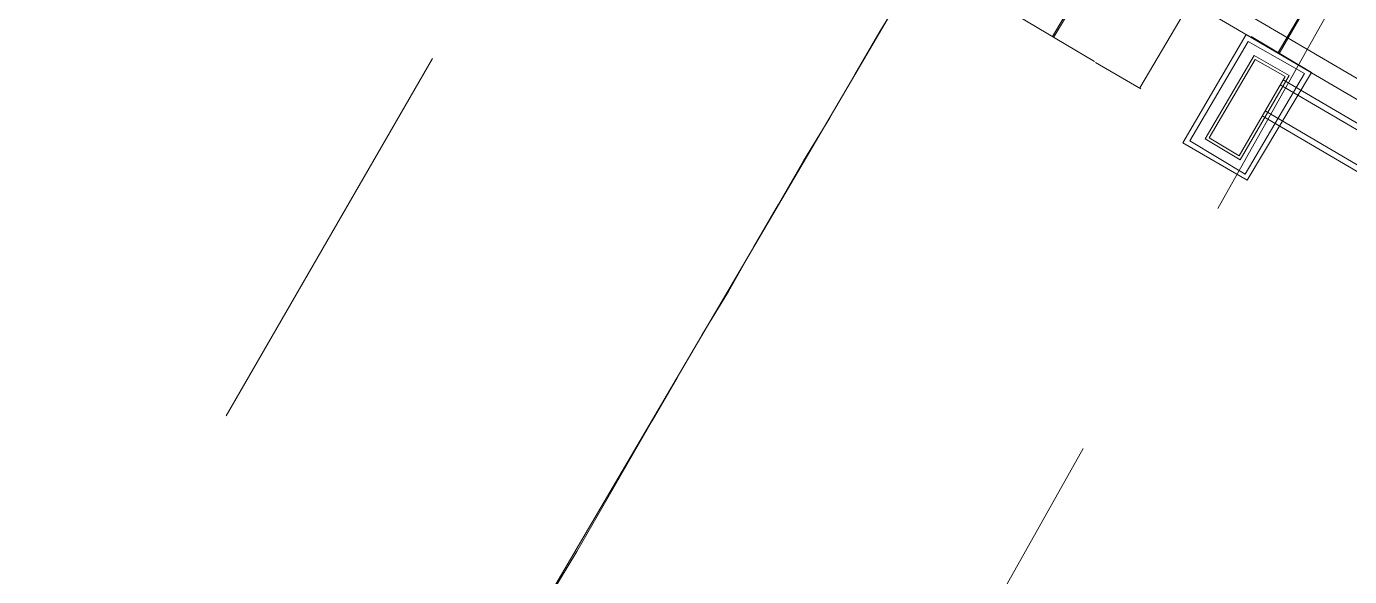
# Model space of a CAD drawing. Header units: metres. Extents: x 535260 to 535657, y 1837171 to 1837447.
# Drawn here: x 535430.01 to 535443.19, y 1837288.4 to 1837293.88 of the extents above; entities that cross this region are included whole.
import ezdxf

# ---------------------------------------------------------------- set-up
doc = ezdxf.new("R2010")
doc.units = ezdxf.units.M
doc.header["$MEASUREMENT"] = 0
doc.linetypes.add('DGN Style 2', pattern=[6.8512, 4.11072, -2.74048])
for name, color, linetype, lineweight in [('Level 3', 1, 'Continuous', 0), ('Level 42', 1, 'Continuous', 0), ('Level 43', 1, 'Continuous', 0), ('Level 8', 1, 'Continuous', 0)]:
    doc.layers.add(name, color=color, linetype=linetype, lineweight=lineweight)

msp = doc.modelspace()

# ---------------------------------------------------------------- linework, layer by layer
at = {"layer": 'Level 3', "color": 7, "linetype": 'Continuous', "lineweight": 0}
msp.add_line((535439.78, 1837295.99), (535401.42, 1837230.64), dxfattribs=at)
at = {"layer": 'Level 3', "color": 7, "linetype": 'Continuous', "lineweight": 0, "flags": 128}
msp.add_lwpolyline([(535439.78, 1837295.99), (535439.53, 1837295.56), (535439.27, 1837295.13), (535439.02, 1837294.69), (535438.77, 1837294.26), (535438.51, 1837293.83), (535438.26, 1837293.4), (535438.01, 1837292.97), (535437.75, 1837292.54), (535437.5, 1837292.11), (535437.25, 1837291.68), (535437, 1837291.24), (535436.74, 1837290.81), (535436.49, 1837290.38), (535436.24, 1837289.95), (535435.99, 1837289.52), (535435.74, 1837289.08), (535435.49, 1837288.65), (535435.23, 1837288.22)], dxfattribs=at)
at = {"layer": 'Level 42', "color": 7, "linetype": 'Continuous', "lineweight": 0}
for p, q in [((535435.94, 1837297.46), (535446.82, 1837291.06)), ((535435.94, 1837297.46), (535446.82, 1837291.06)), ((535440.23, 1837293.78), (535441.08, 1837295.23)), ((535440.23, 1837293.78), (535441.08, 1837295.23)), ((535440.24, 1837293.77), (535441.09, 1837295.22)), ((535440.24, 1837293.77), (535441.09, 1837295.22)), ((535441.1, 1837293.27), (535441.95, 1837294.71)), ((535441.1, 1837293.27), (535441.95, 1837294.71)), ((535442.48, 1837293.62), (535442.82, 1837294.2)), ((535442.48, 1837293.62), (535442.82, 1837294.2)), ((535442.49, 1837293.61), (535442.83, 1837294.2)), ((535442.49, 1837293.61), (535442.83, 1837294.2)), ((535439.79, 1837294.04), (535440.65, 1837293.53)), ((535439.79, 1837294.04), (535440.65, 1837293.53)), ((535441.6, 1837292.74), (535442.18, 1837293.73)), ((535441.6, 1837292.74), (535442.18, 1837293.73)), ((535441.6, 1837292.74), (535442.18, 1837293.73)), ((535441.6, 1837292.74), (535442.18, 1837293.73)), ((535442.18, 1837293.73), (535442.74, 1837293.41)), ((535442.18, 1837293.73), (535442.74, 1837293.41)), ((535440.66, 1837293.52), (535441.11, 1837293.26)), ((535440.66, 1837293.52), (535441.11, 1837293.26)), ((535442.24, 1837293.59), (535441.75, 1837292.76)), ((535442.24, 1837293.59), (535441.75, 1837292.76)), ((535442.24, 1837293.59), (535442.59, 1837293.39)), ((535442.24, 1837293.59), (535442.59, 1837293.39)), ((535442.59, 1837293.39), (535442.1, 1837292.55)), ((535442.59, 1837293.39), (535442.1, 1837292.55)), ((535442.74, 1837293.41), (535442.15, 1837292.41)), ((535442.74, 1837293.41), (535442.15, 1837292.41)), ((535441.6, 1837292.74), (535442.15, 1837292.41)), ((535441.6, 1837292.74), (535442.15, 1837292.41)), ((535441.75, 1837292.76), (535442.1, 1837292.55)), ((535441.75, 1837292.76), (535442.1, 1837292.55))]:
    msp.add_line(p, q, dxfattribs=at)
at = {"layer": 'Level 43', "color": 7, "linetype": 'Continuous', "lineweight": 0}
for p, q in [((535432.14, 1837299.9), (535444.15, 1837292.84)), ((535432.14, 1837299.9), (535444.15, 1837292.84)), ((535441.53, 1837292.72), (535442.16, 1837293.8)), ((535441.53, 1837292.72), (535442.16, 1837293.8)), ((535442.16, 1837293.8), (535442.76, 1837293.45)), ((535442.16, 1837293.8), (535442.76, 1837293.45)), ((535442.21, 1837293.78), (535442.76, 1837293.45)), ((535442.21, 1837293.78), (535442.81, 1837293.42)), ((535442.21, 1837293.78), (535442.76, 1837293.45)), ((535442.21, 1837293.78), (535442.81, 1837293.42)), ((535442.25, 1837293.55), (535441.79, 1837292.77)), ((535442.25, 1837293.55), (535441.79, 1837292.77)), ((535442.25, 1837293.55), (535442.55, 1837293.38)), ((535442.25, 1837293.55), (535442.55, 1837293.38)), ((535442.55, 1837293.38), (535442.09, 1837292.59)), ((535442.55, 1837293.38), (535442.09, 1837292.59)), ((535442.81, 1837293.42), (535442.17, 1837292.35)), ((535442.81, 1837293.42), (535442.17, 1837292.35)), ((535442.5, 1837293.3), (535443.74, 1837292.57)), ((535442.5, 1837293.3), (535443.74, 1837292.57)), ((535442.53, 1837293.35), (535443.77, 1837292.62)), ((535442.53, 1837293.35), (535443.77, 1837292.62)), ((535442.32, 1837292.99), (535443.56, 1837292.26)), ((535442.32, 1837292.99), (535443.56, 1837292.26)), ((535442.35, 1837293.04), (535443.59, 1837292.31)), ((535442.35, 1837293.04), (535443.59, 1837292.31)), ((535441.53, 1837292.72), (535442.17, 1837292.35)), ((535441.53, 1837292.72), (535442.17, 1837292.35)), ((535441.79, 1837292.77), (535442.09, 1837292.59)), ((535441.79, 1837292.77), (535442.09, 1837292.59))]:
    msp.add_line(p, q, dxfattribs=at)
at = {"layer": 'Level 8', "color": 7, "linetype": 'DGN Style 2', "lineweight": 0, "flags": 128}
for points in [[(535546.08, 1837437), (535537.59, 1837432.54), (535528.35, 1837426.76), (535520.05, 1837420.59), (535514.1, 1837415.47), (535512.28, 1837413.77), (535500.03, 1837400.54), (535487.95, 1837384.16), (535477.2, 1837367.07), (535470.86, 1837356.35), (535464.49, 1837345.5), (535456.9, 1837332.56), (535446.77, 1837315.31), (535436.55, 1837297.89), (535426.61, 1837280.67), (535417.29, 1837262.69), (535409.59, 1837243.79), (535406.59, 1837233.75), (535405.63, 1837229.72), (535404.8, 1837225.66), (535402.38, 1837203.5), (535402.54, 1837183.18), (535402.7, 1837180.82)], [(535553.83, 1837431.82), (535551.7, 1837430.87), (535541.65, 1837425.44), (535533.02, 1837419.9), (535525.27, 1837414.13), (535519.7, 1837409.35), (535517.99, 1837407.76), (535506.29, 1837395.4), (535494.48, 1837379.78), (535483.75, 1837363.14), (535477.33, 1837352.55), (535470.96, 1837341.7), (535463.37, 1837328.77), (535453.24, 1837311.52), (535443.02, 1837294.1), (535433.36, 1837276.91), (535424.49, 1837259.3), (535417.34, 1837241.16), (535414.63, 1837231.67), (535413.73, 1837227.91), (535412.95, 1837224.12), (535410.42, 1837203.18), (535410.35, 1837183.55), (535410.5, 1837180.82)]]:
    msp.add_lwpolyline(points, dxfattribs=at)

doc.saveas('drawing.dxf')
